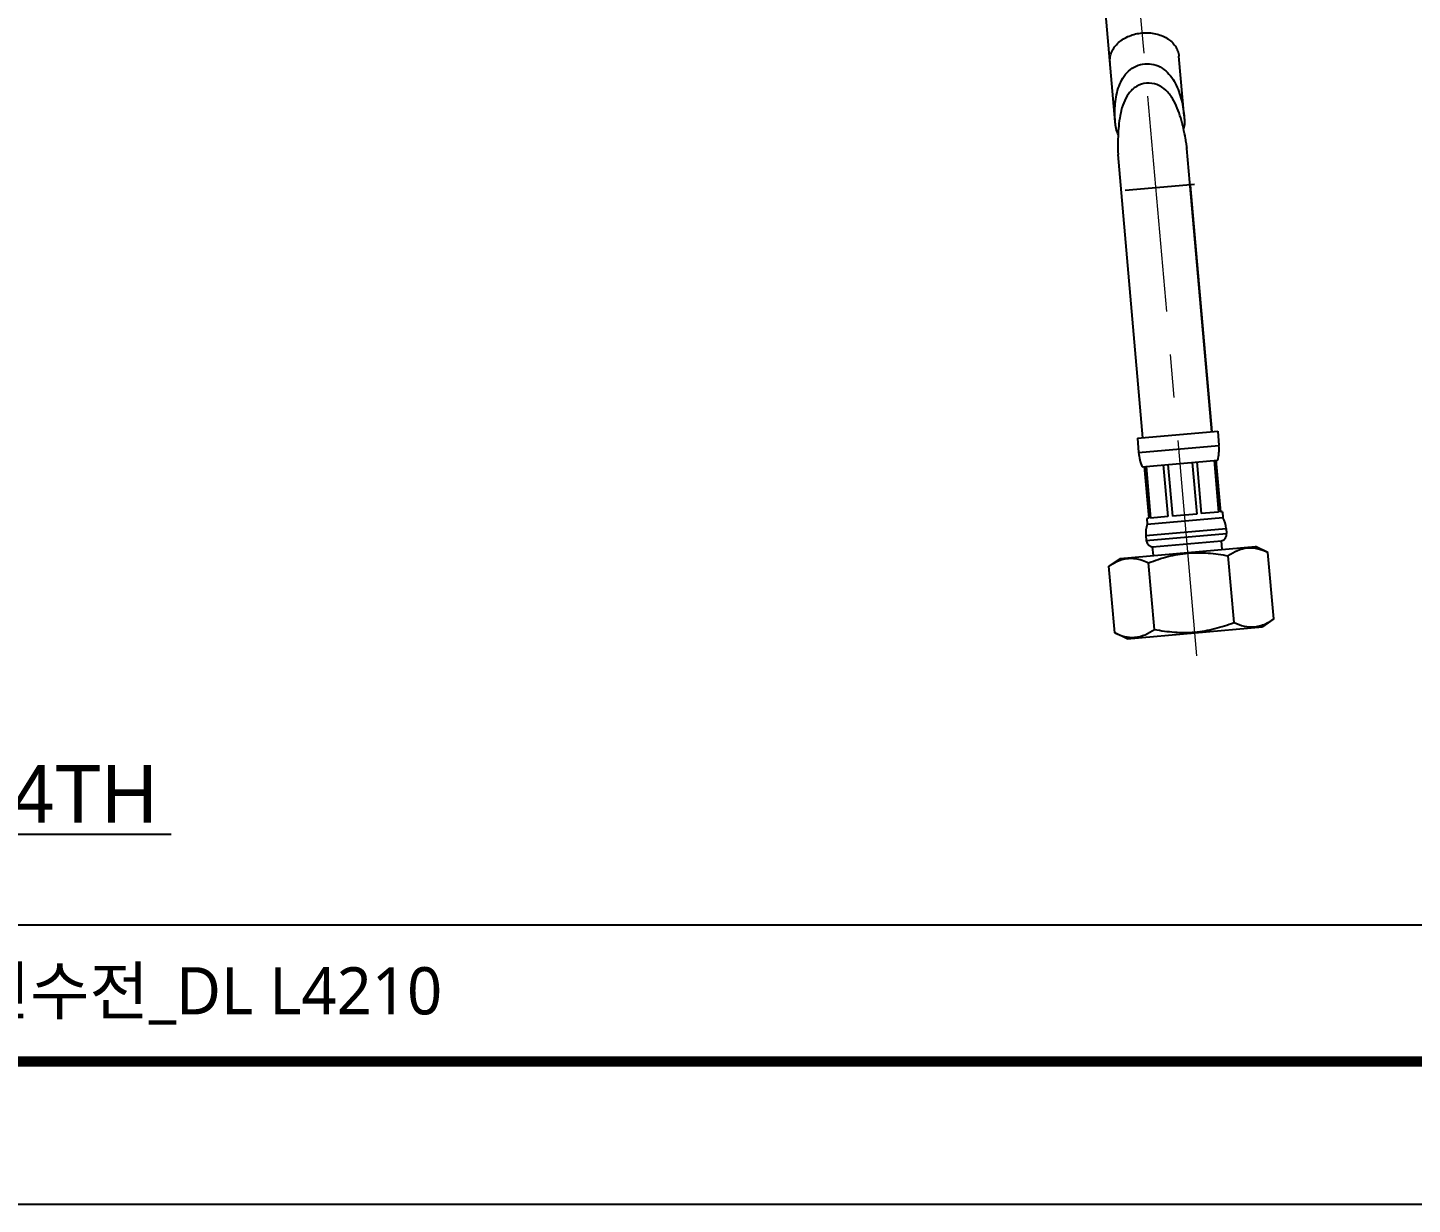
# Model space of a CAD drawing. Extents: x 0 to 1647, y 4681 to 5260.
# Drawn here: x 309.2 to 549.6, y 4681.2 to 4885.4 of the extents above; entities that cross this region are included whole.
import ezdxf
from ezdxf import colors
from ezdxf.entities.mleader import LeaderData, LeaderLine
from ezdxf.math import Vec2, Vec3

# ---------------------------------------------------------------- set-up
doc = ezdxf.new("R2010")
doc.units = 0
doc.header["$LTSCALE"] = 30
doc.header["$MEASUREMENT"] = 0
doc.linetypes.add('CENTER', pattern=[2, 1.25, -0.25, 0.25, -0.25])
doc.layers.get('0').update_dxf_attribs({"linetype": 'CONTINUOUS'})
doc.layers.add('BODY', color=7, linetype='CONTINUOUS')
doc.layers.add('DEF_LAYER_ASSEM_MEMBER', color=7, linetype='CONTINUOUS')
doc.styles.add('Daelim Dimension', font='NanumGothic.ttf')
doc.styles.get("Standard").update_dxf_attribs({"font": 'SYMBOL'})

msp = doc.modelspace()

# ---------------------------------------------------------------- linework, layer by layer
at = {"color": 5}
msp.add_line((12.7, 4729.67), (648.72, 4729.67), dxfattribs=at)
at = {"ltscale": 0.5}
msp.add_lwpolyline([(0, 4681.18), (789.88, 4681.18), (789.88, 5259.94), (0, 5259.94)], close=True, dxfattribs=at)
at = {"color": 5, "linetype": 'ByBlock', "lineweight": 200, "const_width": 1.82}
msp.add_lwpolyline([(12.7, 4705.96), (777.1, 4705.96), (777.1, 5246.5), (12.7, 5246.5)], close=True, dxfattribs=at)
at = {"layer": 'BODY', "color": 1, "linetype": 'CENTER', "lineweight": 5}
msp.add_line((512.17, 4776.39), (499.66, 4919.3), dxfattribs=at)
at = {"layer": 'DEF_LAYER_ASSEM_MEMBER', "color": 7, "linetype": 'Continuous'}
for p, q in [((498, 4869.07), (496.26, 4889.01)), ((509.96, 4870.11), (509.05, 4880.48)), ((514.76, 4815.26), (510.45, 4864.44)), ((502.8, 4814.22), (498.5, 4863.38)), ((514.82, 4815.27), (511.07, 4858.09)), ((501.84, 4814.13), (515.79, 4815.35)), ((501.84, 4814.13), (502.06, 4811.64)), ((515.79, 4815.35), (516, 4812.86)), ((502.67, 4809.19), (515.82, 4810.34)), ((503.02, 4809.22), (503.81, 4800.25)), ((503.35, 4809.25), (504.13, 4800.28)), ((506.34, 4809.51), (507.13, 4800.54)), ((507.13, 4809.58), (507.92, 4800.61)), ((511.36, 4809.95), (512.14, 4800.98)), ((512.15, 4810.02), (512.93, 4801.05)), ((515.15, 4810.28), (515.93, 4801.31)), ((515.47, 4810.31), (516.26, 4801.34)), ((503.81, 4800.25), (503.46, 4800.22)), ((503.46, 4800.22), (503.54, 4799.22)), ((503.54, 4799.22), (516.69, 4800.37)), ((507.13, 4800.54), (504.13, 4800.28)), ((512.14, 4800.98), (507.92, 4800.61)), ((515.93, 4801.31), (512.93, 4801.05)), ((516.61, 4801.37), (516.26, 4801.34)), ((516.61, 4801.37), (516.69, 4800.37)), ((503.32, 4797.24), (503.39, 4796.4)), ((517.26, 4798.46), (517.34, 4797.62)), ((498.87, 4793.29), (522.33, 4795.35)), ((504.49, 4795.29), (516.44, 4796.34)), ((504.62, 4793.8), (504.49, 4795.29)), ((516.58, 4794.84), (516.44, 4796.34)), ((524.51, 4794.33), (522.33, 4795.35)), ((525.52, 4782.78), (524.51, 4794.33)), ((498.87, 4793.29), (496.9, 4791.92)), ((497.91, 4780.36), (496.9, 4791.92)), ((504.81, 4780.97), (503.8, 4792.52)), ((518.62, 4782.17), (517.61, 4793.73)), ((525.52, 4782.78), (523.55, 4781.4)), ((500.09, 4779.35), (497.91, 4780.36)), ((500.09, 4779.35), (523.55, 4781.4))]:
    msp.add_line(p, q, dxfattribs=at)
at = {"layer": 'DEF_LAYER_ASSEM_MEMBER', "color": 9, "linetype": 'Continuous'}
for p, q in [((511.77, 4858.18), (499.75, 4857.13)), ((502.06, 4811.64), (516, 4812.86)), ((503.32, 4797.24), (517.26, 4798.46)), ((503.39, 4796.4), (517.34, 4797.62))]:
    msp.add_line(p, q, dxfattribs=at)
at = {"layer": 'DEF_LAYER_ASSEM_MEMBER', "color": 7, "linetype": 'Continuous'}
for centre, radius, start, end in [((510.03, 4812.34), 8, 185, 203.1949), ((508.03, 4812.16), 8, 346.8051, 5), ((508.3, 4797.67), 5, 161.9261, 185), ((512.28, 4798.02), 5, 5, 28.0739), ((516.14, 4797.52), 1.2, 284.4706, 5), ((504.59, 4796.5), 1.2, 185, 275), ((521.71, 4786.53), 5.14, 275.0094, 276.0224), ((521.54, 4787.28), 5.91, 287.0867, 288.6552), ((501.01, 4784.72), 5.14, 273.9772, 275.0075)]:
    msp.add_arc(centre, radius, start, end, dxfattribs=at)
at = {"layer": 'DEF_LAYER_ASSEM_MEMBER', "color": 9, "linetype": 'Continuous'}
for points, start_tangent, end_tangent in [([(497.1, 4879.43), (497.13, 4880.33), (497.4, 4881.21), (498.57, 4882.8), (500.42, 4883.95), (502.68, 4884.49)], (-0.087156, 0.996195), (0.996195, 0.087156)), ([(502.68, 4884.49), (504.99, 4884.35), (507.02, 4883.54), (508.44, 4882.18), (508.86, 4881.36), (509.05, 4880.48)], (0.996195, 0.087156), (0.087156, -0.996195))]:
    msp.add_spline(points, degree=3, dxfattribs=dict(at, start_tangent=start_tangent, end_tangent=end_tangent))
at = {"layer": 'DEF_LAYER_ASSEM_MEMBER', "color": 7, "linetype": 'Continuous'}
for points, start_tangent, end_tangent in [([(498, 4869.06), (498.01, 4872.19), (498.66, 4875.25), (499.34, 4876.66), (500.33, 4877.88), (501.63, 4878.74), (503.15, 4879.13)], (-0.087248, 0.996187), (0.996195, 0.087156)), ([(503.15, 4879.13), (504.71, 4879.01), (506.14, 4878.39), (507.33, 4877.36), (508.24, 4876.09), (509.41, 4873.18), (509.96, 4870.11)], (0.996195, 0.087156), (0.087056, -0.996203)), ([(503.44, 4875.76), (501.7, 4875.2), (500.35, 4873.97), (499.47, 4872.36), (498.95, 4870.6), (498.65, 4868.79), (498.51, 4866.96), (498.46, 4865.12), (498.46, 4864.21), (498.5, 4863.37)], (-0.996195, -0.087156), (0.0865, -0.996252)), ([(510.46, 4864.42), (510.35, 4865.25), (510.2, 4866.15), (509.83, 4867.95), (509.37, 4869.73), (508.76, 4871.46), (507.94, 4873.1), (506.8, 4874.54), (505.25, 4875.51), (503.44, 4875.76)], (-0.08848, 0.996078), (-0.996195, -0.087156)), ([(498.5, 4866.87), (498.31, 4867.3), (498.17, 4867.86), (498.07, 4868.45), (498, 4869.06)], (-0.578151, 0.81593), (-0.087248, 0.996187)), ([(509.96, 4870.11), (510, 4869.49), (510.01, 4868.89), (509.97, 4868.32), (509.85, 4867.87)], (0.087056, -0.996203), (-0.428806, -0.903397)), ([(517.61, 4793.73), (519.24, 4794.66), (520.96, 4795.1), (522.73, 4794.96), (524.51, 4794.33)], (0.819039, 0.573739), (0.906308, -0.422618)), ([(496.9, 4791.92), (497.45, 4792.28), (499.14, 4793.07)], (0.819152, 0.573576), (0.955966, 0.293477)), ([(499.14, 4793.07), (500.29, 4793.29), (501.45, 4793.26), (503.8, 4792.52)], (0.955966, 0.293477), (0.906224, -0.422798)), ([(503.8, 4792.52), (507.15, 4793.6), (510.61, 4794.19), (514.12, 4794.21), (517.61, 4793.73)], (0.932926, 0.360069), (0.981278, -0.192598)), ([(523.43, 4781.68), (523.97, 4781.89), (525.52, 4782.78)], (0.947489, 0.319788), (0.819152, 0.573576)), ([(497.91, 4780.36), (499.64, 4779.74), (501.36, 4779.59)], (0.906308, -0.422618), (0.997591, 0.069369)), ([(501.45, 4779.6), (503.17, 4780.04), (504.81, 4780.97)], (0.996182, 0.087296), (0.819039, 0.573739)), ([(504.81, 4780.97), (508.29, 4780.49), (511.81, 4780.5), (515.27, 4781.1), (518.62, 4782.17)], (0.981278, -0.192598), (0.932926, 0.360069)), ([(518.62, 4782.17), (520.39, 4781.54), (522.16, 4781.41)], (0.906224, -0.422798), (0.996181, 0.08731)), ([(522.25, 4781.42), (523.28, 4781.63)], (0.994482, 0.104908), (0.955888, 0.293732))]:
    msp.add_spline(points, degree=3, dxfattribs=dict(at, start_tangent=start_tangent, end_tangent=end_tangent))

# ---------------------------------------------------------------- texts
at = {"color": 2, "insert": (154.51, 4722.33), "char_height": 8.198, "width": 362.8925, "attachment_point": 1, "style": 'Daelim Dimension'}
msp.add_mtext('대림B&Co Single lever_원홀세면수전_DL L4210', dxfattribs=at)

# ---------------------------------------------------------------- leaders
at = {"ltscale": 0.5}
ml = msp.add_multileader_mtext('Standard', dxfattribs=at)
ml.set_content('{\\f나눔고딕|b0|i0|c129|p50;G1/2-14TH}', color=256)
ml.set_leader_properties(color=5)
ml.build(insert=Vec2(0, 0))
ml.multileader.update_dxf_attribs({"text_left_attachment_type": 6, "text_right_attachment_type": 6, "dogleg_length": 0.36, "arrow_head_size": 5})
ctx = ml.context
ctx.base_point, ctx.char_height, ctx.arrow_head_size, ctx.landing_gap_size, ctx.plane_origin = Vec3(265.49, 4745.42), 10, 5, 0.09, Vec3(249.96, 4771.52)
ctx.left_attachment, ctx.right_attachment = 6, 6
notes = []
notes.append((ctx, [(0, (1, 1, 0), (265.13, 4745.42), (1, 0), 0.36, [(0, [(249.14, 4773.07)], 0, [])])]))
ctx.mtext.insert, ctx.mtext.flow_direction = Vec3(265.58, 4757.42), 5
for ctx, leaders in notes:
    for number, flags, end, landing, length, lines in leaders:
        leader = LeaderData()
        leader.index, (leader.has_last_leader_line, leader.has_dogleg_vector, leader.attachment_direction) = number, flags
        leader.last_leader_point, leader.dogleg_vector, leader.dogleg_length = Vec3(end), Vec3(landing), length
        for number, points, colour, breaks in lines:
            line = LeaderLine()
            line.index, line.vertices, line.color, line.breaks = number, Vec3.list(points), colors.encode_raw_color(colour), breaks
            leader.lines.append(line)
        ctx.leaders.append(leader)

doc.saveas('drawing.dxf')
